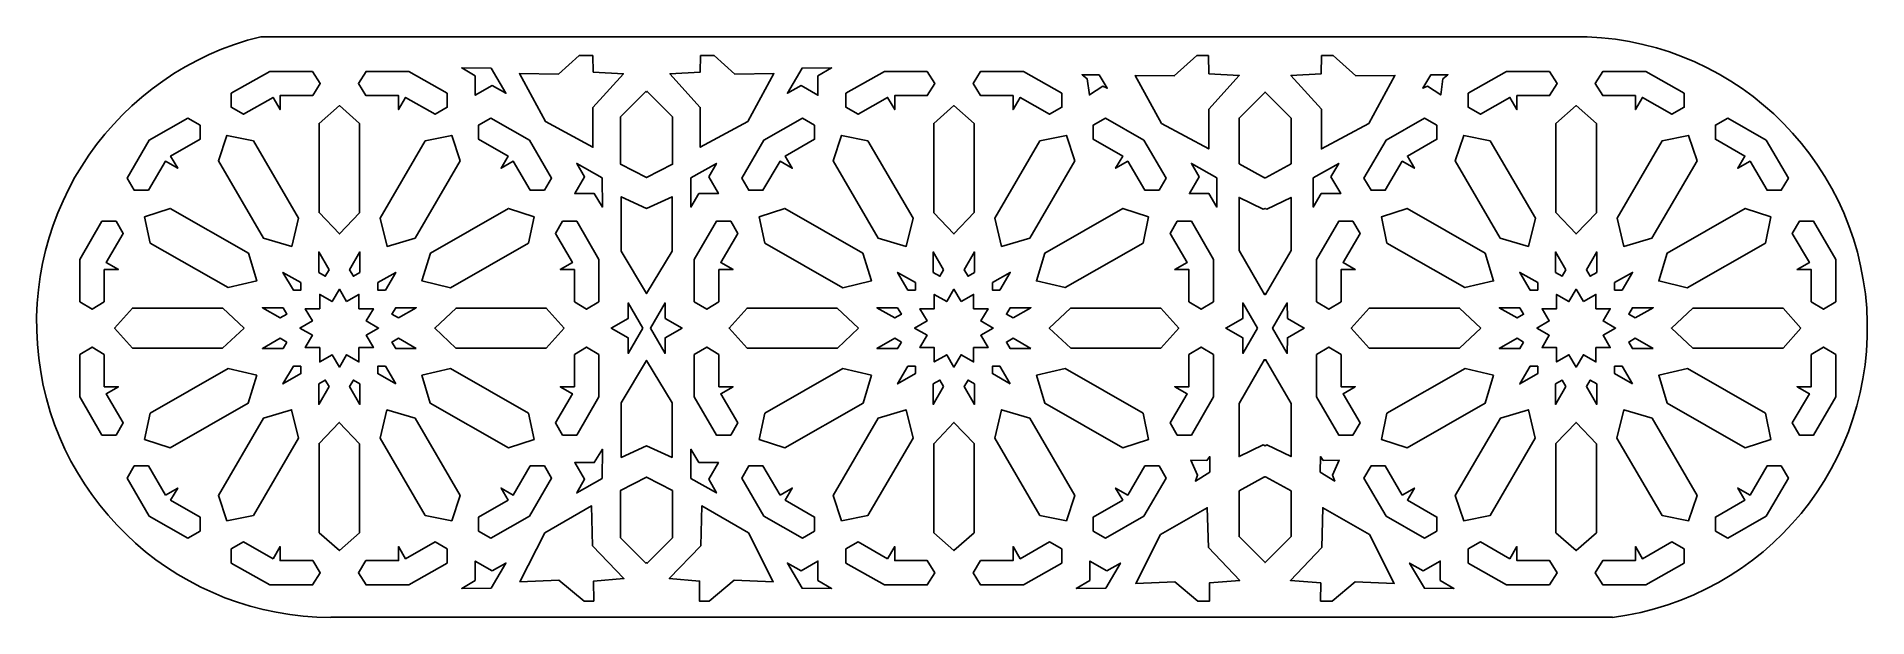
# Model space of a CAD drawing. Extents: x -314 to -12, y -368 to -272.
import ezdxf

# ---------------------------------------------------------------- set-up
doc = ezdxf.new("R2010")
doc.units = 0
doc.header["$MEASUREMENT"] = 0
doc.layers.get('0').update_dxf_attribs({"linetype": 'CONTINUOUS'})

msp = doc.modelspace()

# ---------------------------------------------------------------- linework, layer by layer
for points in [[(-59.33, -272.2), (-277.07, -272.2)], [(-265.53, -368), (-53.87, -368)]]:
    msp.add_lwpolyline(points)
for points in [[(-268.54, -277.92), (-267.29, -279.93), (-268.53, -281.92), (-273.91, -281.92), (-273.91, -284.24), (-275.08, -282.23), (-279.94, -285.01), (-281.97, -283.85), (-281.97, -281.53), (-275.62, -277.92)], [(-246.3, -281.53), (-246.3, -283.85), (-248.32, -285.01), (-253.19, -282.23), (-254.36, -284.24), (-254.36, -281.92), (-259.74, -281.92), (-260.97, -279.93), (-259.73, -277.92), (-252.65, -277.92)], [(-239.07, -277.37), (-236.63, -281.53), (-238.9, -280.27), (-241.69, -281.86), (-241.69, -278.68), (-243.93, -277.36)], [(-222.24, -278.04), (-217.22, -278.31), (-222.25, -283.88), (-222.25, -290.44), (-230.07, -286.21), (-234.4, -278.28), (-227.95, -278.38), (-224.53, -275.33), (-222.29, -275.33)], [(-198.82, -278.38), (-192.37, -278.28), (-196.7, -286.21), (-204.52, -290.44), (-204.52, -283.88), (-209.55, -278.31), (-204.53, -278.04), (-204.48, -275.33), (-202.24, -275.33)], [(-185.09, -278.68), (-185.09, -281.86), (-187.87, -280.27), (-190.14, -281.53), (-187.71, -277.37), (-182.84, -277.36)], [(-167.05, -277.92), (-165.8, -279.93), (-167.03, -281.92), (-172.41, -281.92), (-172.41, -284.24), (-173.58, -282.23), (-178.45, -285.01), (-180.47, -283.85), (-180.47, -281.53), (-174.12, -277.92)], [(-144.8, -281.53), (-144.8, -283.85), (-146.83, -285.01), (-151.69, -282.23), (-152.86, -284.24), (-152.86, -281.92), (-158.24, -281.92), (-159.48, -279.93), (-158.23, -277.92), (-151.15, -277.92)], [(-120.55, -278.33), (-115.53, -278.6), (-120.56, -284.17), (-120.56, -290.73), (-128.38, -286.51), (-132.7, -278.58), (-126.26, -278.67), (-122.51, -275.33), (-120.6, -275.33)], [(-96.26, -278.67), (-89.81, -278.58), (-94.13, -286.51), (-101.96, -290.73), (-101.96, -284.17), (-106.99, -278.6), (-101.97, -278.33), (-101.91, -275.33), (-100, -275.33)], [(-64.29, -277.92), (-63.04, -279.93), (-64.27, -281.92), (-69.65, -281.92), (-69.65, -284.24), (-70.82, -282.23), (-75.69, -285.01), (-77.71, -283.85), (-77.71, -281.53), (-71.37, -277.92)], [(-42.04, -281.53), (-42.04, -283.85), (-44.07, -285.01), (-48.93, -282.23), (-50.1, -284.24), (-50.1, -281.92), (-55.48, -281.92), (-56.72, -279.93), (-55.47, -277.92), (-48.39, -277.92)], [(-138.64, -278.5), (-137.31, -280.7), (-138.06, -280.39), (-140.26, -281.82), (-140.64, -279.14), (-141.46, -278.48)], [(-81.88, -279.14), (-82.25, -281.82), (-84.45, -280.39), (-85.2, -280.7), (-83.88, -278.5), (-81.06, -278.48)], [(-260.8, -286.51), (-260.8, -301.25), (-264.13, -304.73), (-267.47, -301.22), (-267.47, -286.51), (-264.13, -283.58)], [(-209.09, -285.43), (-209.09, -293.26), (-213.39, -295.45), (-217.68, -293.26), (-217.68, -285.43), (-213.49, -281.24), (-213.39, -281.34), (-213.28, -281.24)], [(-159.3, -286.51), (-159.3, -301.22), (-162.64, -304.73), (-165.97, -301.25), (-165.97, -286.51), (-162.64, -283.58)], [(-106.96, -285.63), (-106.96, -293.17), (-111.17, -295.5), (-111.26, -295.45), (-111.35, -295.5), (-115.55, -293.17), (-115.55, -285.63), (-111.26, -281.34)], [(-56.54, -286.51), (-56.54, -301.25), (-59.88, -304.73), (-63.21, -301.22), (-63.21, -286.51), (-59.88, -283.58)], [(-287.14, -286.8), (-287.14, -289.13), (-292, -291.9), (-290.83, -293.9), (-292.85, -292.75), (-295.66, -297.55), (-298.01, -297.55), (-299.18, -295.55), (-295.52, -289.27), (-289.17, -285.65)], [(-232.75, -289.27), (-229.09, -295.55), (-230.26, -297.55), (-232.6, -297.55), (-235.42, -292.75), (-237.43, -293.9), (-236.27, -291.9), (-241.13, -289.13), (-241.13, -286.8), (-239.1, -285.65)], [(-185.64, -286.8), (-185.64, -289.13), (-190.5, -291.9), (-189.34, -293.9), (-191.35, -292.75), (-194.17, -297.55), (-196.52, -297.55), (-197.69, -295.55), (-194.02, -289.27), (-187.67, -285.65)], [(-131.25, -289.27), (-127.59, -295.55), (-128.76, -297.55), (-131.11, -297.55), (-133.92, -292.75), (-135.94, -293.9), (-134.77, -291.9), (-139.63, -289.13), (-139.63, -286.8), (-137.6, -285.65)], [(-82.88, -286.8), (-82.88, -289.13), (-87.74, -291.9), (-86.58, -293.9), (-88.59, -292.75), (-91.41, -297.55), (-93.76, -297.55), (-94.93, -295.55), (-91.26, -289.27), (-84.91, -285.65)], [(-28.49, -289.27), (-24.83, -295.55), (-26, -297.55), (-28.35, -297.55), (-31.16, -292.75), (-33.18, -293.9), (-32.01, -291.9), (-36.87, -289.13), (-36.87, -286.8), (-34.85, -285.65)], [(-278.33, -289.39), (-270.88, -302.15), (-272, -306.81), (-276.66, -305.42), (-284.1, -292.69), (-282.7, -288.5)], [(-244.17, -292.69), (-251.62, -305.45), (-256.26, -306.81), (-257.38, -302.13), (-249.94, -289.39), (-245.57, -288.5)], [(-176.83, -289.39), (-169.39, -302.13), (-170.51, -306.81), (-175.15, -305.45), (-182.6, -292.69), (-181.2, -288.5)], [(-142.67, -292.69), (-150.11, -305.42), (-154.77, -306.81), (-155.9, -302.15), (-148.44, -289.39), (-144.07, -288.5)], [(-74.07, -289.39), (-66.62, -302.15), (-67.75, -306.81), (-72.41, -305.42), (-79.84, -292.69), (-78.44, -288.5)], [(-39.91, -292.69), (-47.36, -305.45), (-52.01, -306.81), (-53.12, -302.13), (-45.68, -289.39), (-41.31, -288.5)], [(-220.72, -295.51), (-220.7, -300.32), (-222.03, -298.1), (-225.25, -298.1), (-223.64, -295.34), (-224.92, -293.11)], [(-203.13, -295.34), (-201.52, -298.1), (-204.74, -298.1), (-206.07, -300.32), (-206.06, -295.51), (-201.85, -293.11)], [(-119.22, -295.51), (-119.21, -300.32), (-120.53, -298.1), (-123.75, -298.1), (-122.14, -295.34), (-123.42, -293.11)], [(-100.37, -295.34), (-98.76, -298.1), (-101.98, -298.1), (-103.31, -300.32), (-103.3, -295.51), (-99.09, -293.11)], [(-209.19, -307.6), (-213.39, -314.59), (-217.58, -307.6), (-217.58, -298.6), (-213.39, -300.53), (-209.19, -298.6)], [(-106.96, -307.5), (-111.16, -314.75), (-111.26, -314.59), (-111.35, -314.75), (-115.55, -307.5), (-115.55, -298.73), (-111.57, -300.68), (-111.26, -300.53), (-110.95, -300.68), (-106.96, -298.73)], [(-279.14, -307.91), (-277.77, -312.51), (-282.5, -313.61), (-295.39, -306.26), (-296.29, -301.93), (-292.05, -300.55)], [(-231.98, -301.93), (-232.88, -306.26), (-245.79, -313.62), (-250.5, -312.51), (-249.1, -307.9), (-236.22, -300.55)], [(-177.67, -307.9), (-176.27, -312.51), (-180.98, -313.62), (-193.89, -306.26), (-194.79, -301.93), (-190.55, -300.55)], [(-130.48, -301.93), (-131.39, -306.26), (-144.27, -313.61), (-149.01, -312.51), (-147.63, -307.91), (-134.72, -300.55)], [(-74.89, -307.91), (-73.51, -312.51), (-78.25, -313.61), (-91.13, -306.26), (-92.03, -301.93), (-87.79, -300.55)], [(-27.72, -301.93), (-28.63, -306.26), (-41.53, -313.62), (-46.24, -312.51), (-44.84, -307.9), (-31.96, -300.55)], [(-301, -302.66), (-299.83, -304.66), (-302.64, -309.47), (-300.61, -310.63), (-302.95, -310.63), (-302.95, -315.94), (-304.97, -317.17), (-307, -315.93), (-307.01, -308.94), (-303.34, -302.66)], [(-221.26, -308.94), (-221.26, -315.93), (-223.3, -317.17), (-225.32, -315.94), (-225.32, -310.63), (-227.66, -310.63), (-225.63, -309.47), (-228.44, -304.66), (-227.27, -302.66), (-224.92, -302.66)], [(-199.5, -302.66), (-198.33, -304.66), (-201.14, -309.47), (-199.11, -310.63), (-201.45, -310.63), (-201.45, -315.94), (-203.47, -317.17), (-205.51, -315.93), (-205.51, -308.94), (-201.85, -302.66)], [(-119.77, -308.94), (-119.77, -315.93), (-121.8, -317.17), (-123.82, -315.94), (-123.82, -310.63), (-126.16, -310.63), (-124.13, -309.47), (-126.94, -304.66), (-125.77, -302.66), (-123.43, -302.66)], [(-96.74, -302.66), (-95.57, -304.66), (-98.38, -309.47), (-96.35, -310.63), (-98.69, -310.63), (-98.69, -315.94), (-100.71, -317.17), (-102.75, -315.93), (-102.75, -308.94), (-99.09, -302.66)], [(-17.01, -308.94), (-17.01, -315.93), (-19.04, -317.17), (-21.06, -315.94), (-21.06, -310.63), (-23.4, -310.63), (-21.37, -309.47), (-24.18, -304.66), (-23.01, -302.66), (-20.67, -302.66)], [(-265.83, -310.65), (-266.46, -311.72), (-267.54, -311.1), (-267.54, -307.72)], [(-260.73, -311.1), (-261.81, -311.72), (-262.43, -310.65), (-260.73, -307.72)], [(-164.34, -310.65), (-164.96, -311.72), (-166.04, -311.1), (-166.04, -307.72)], [(-159.23, -311.1), (-160.31, -311.72), (-160.94, -310.65), (-159.23, -307.72)], [(-61.58, -310.65), (-62.2, -311.72), (-63.28, -311.1), (-63.28, -307.72)], [(-56.47, -311.1), (-57.55, -311.72), (-58.18, -310.65), (-56.47, -307.72)], [(-270.48, -312.78), (-270.48, -314.01), (-271.73, -314.01), (-273.44, -311.09)], [(-256.53, -314.01), (-257.78, -314.01), (-257.78, -312.78), (-254.83, -311.09)], [(-168.99, -312.78), (-168.99, -314.01), (-170.24, -314.01), (-171.94, -311.09)], [(-155.04, -314.01), (-156.29, -314.01), (-156.29, -312.78), (-153.33, -311.09)], [(-66.23, -312.78), (-66.23, -314.01), (-67.48, -314.01), (-69.19, -311.09)], [(-52.28, -314.01), (-53.53, -314.01), (-53.53, -312.78), (-50.57, -311.09)], [(-262.95, -315.91), (-260.89, -314.73), (-260.89, -317.08), (-258.51, -317.08), (-259.7, -319.11), (-257.64, -320.29), (-259.7, -321.46), (-258.51, -323.5), (-260.89, -323.5), (-260.89, -325.85), (-262.95, -324.67), (-264.13, -326.71), (-265.32, -324.67), (-267.38, -325.85), (-267.38, -323.5), (-269.76, -323.5), (-268.57, -321.46), (-270.63, -320.29), (-268.57, -319.11), (-269.76, -317.08), (-267.38, -317.08), (-267.38, -314.73), (-265.32, -315.91), (-264.13, -313.87)], [(-161.45, -315.91), (-159.39, -314.73), (-159.39, -317.08), (-157.01, -317.08), (-158.2, -319.11), (-156.14, -320.29), (-158.2, -321.46), (-157.01, -323.5), (-159.39, -323.5), (-159.39, -325.85), (-161.45, -324.67), (-162.64, -326.71), (-163.83, -324.67), (-165.88, -325.85), (-165.88, -323.5), (-168.26, -323.5), (-167.07, -321.46), (-169.13, -320.29), (-167.07, -319.11), (-168.26, -317.08), (-165.88, -317.08), (-165.88, -314.73), (-163.83, -315.91), (-162.64, -313.87)], [(-58.69, -315.91), (-56.63, -314.73), (-56.63, -317.08), (-54.25, -317.08), (-55.44, -319.11), (-53.38, -320.29), (-55.44, -321.46), (-54.25, -323.5), (-56.63, -323.5), (-56.63, -325.85), (-58.69, -324.67), (-59.88, -326.71), (-61.07, -324.67), (-63.12, -325.85), (-63.12, -323.5), (-65.5, -323.5), (-64.31, -321.46), (-66.37, -320.29), (-64.31, -319.11), (-65.5, -317.08), (-63.12, -317.08), (-63.12, -314.73), (-61.07, -315.91), (-59.88, -313.87)], [(-279.87, -320.29), (-283.42, -323.58), (-298.3, -323.58), (-301.26, -320.29), (-298.3, -316.99), (-283.39, -316.99)], [(-273.43, -316.92), (-272.81, -317.99), (-273.89, -318.61), (-276.85, -316.92)], [(-254.38, -318.61), (-255.46, -317.99), (-254.83, -316.92), (-251.42, -316.92)], [(-227.01, -320.29), (-229.97, -323.58), (-244.88, -323.58), (-248.39, -320.29), (-244.85, -316.99), (-229.97, -316.99)], [(-214, -320.29), (-216.42, -324.46), (-216.45, -321.88), (-219.24, -320.29), (-216.45, -318.7), (-216.43, -316.13)], [(-210.32, -318.7), (-207.53, -320.29), (-210.32, -321.88), (-210.35, -324.46), (-212.77, -320.29), (-210.35, -316.13)], [(-178.38, -320.29), (-181.89, -323.58), (-196.8, -323.58), (-199.76, -320.29), (-196.8, -316.99), (-181.92, -316.99)], [(-171.94, -316.92), (-171.31, -317.99), (-172.39, -318.61), (-175.35, -316.92)], [(-152.88, -318.61), (-153.96, -317.99), (-153.34, -316.92), (-149.92, -316.92)], [(-128.48, -316.99), (-125.51, -320.29), (-128.48, -323.58), (-143.35, -323.58), (-146.9, -320.29), (-143.38, -316.99)], [(-112.5, -320.29), (-114.92, -324.46), (-114.95, -321.88), (-117.74, -320.29), (-114.95, -318.7), (-114.93, -316.13)], [(-107.56, -318.7), (-104.77, -320.29), (-107.56, -321.88), (-107.59, -324.46), (-110.01, -320.29), (-107.59, -316.13)], [(-75.62, -320.29), (-79.16, -323.58), (-94.04, -323.58), (-97.01, -320.29), (-94.04, -316.99), (-79.13, -316.99)], [(-69.18, -316.92), (-68.55, -317.99), (-69.63, -318.61), (-72.59, -316.92)], [(-50.12, -318.61), (-51.2, -317.99), (-50.58, -316.92), (-47.16, -316.92)], [(-22.75, -320.29), (-25.72, -323.58), (-40.62, -323.58), (-44.14, -320.29), (-40.59, -316.99), (-25.72, -316.99)], [(-302.95, -324.64), (-302.95, -329.95), (-300.61, -329.95), (-302.64, -331.11), (-299.83, -335.92), (-301, -337.92), (-303.34, -337.92), (-307.01, -331.64), (-307, -324.65), (-304.97, -323.41)], [(-272.81, -322.59), (-273.43, -323.66), (-276.85, -323.66), (-273.89, -321.97)], [(-251.42, -323.66), (-254.83, -323.66), (-255.46, -322.59), (-254.38, -321.97)], [(-221.26, -324.65), (-221.26, -331.64), (-224.92, -337.92), (-227.27, -337.92), (-228.44, -335.92), (-225.63, -331.11), (-227.66, -329.95), (-225.32, -329.95), (-225.32, -324.64), (-223.3, -323.41)], [(-201.45, -324.64), (-201.45, -329.95), (-199.11, -329.95), (-201.14, -331.11), (-198.33, -335.92), (-199.5, -337.92), (-201.85, -337.92), (-205.51, -331.64), (-205.51, -324.65), (-203.47, -323.41)], [(-171.31, -322.59), (-171.94, -323.66), (-175.35, -323.66), (-172.39, -321.97)], [(-149.92, -323.66), (-153.34, -323.66), (-153.96, -322.59), (-152.88, -321.97)], [(-119.77, -324.65), (-119.77, -331.64), (-123.43, -337.92), (-125.77, -337.92), (-126.94, -335.92), (-124.13, -331.11), (-126.16, -329.95), (-123.82, -329.95), (-123.82, -324.64), (-121.8, -323.41)], [(-98.69, -324.64), (-98.69, -329.95), (-96.35, -329.95), (-98.38, -331.11), (-95.57, -335.92), (-96.74, -337.92), (-99.09, -337.92), (-102.75, -331.64), (-102.75, -324.65), (-100.71, -323.41)], [(-68.55, -322.59), (-69.18, -323.66), (-72.59, -323.66), (-69.63, -321.97)], [(-47.16, -323.66), (-50.58, -323.66), (-51.2, -322.59), (-50.12, -321.97)], [(-17.01, -324.65), (-17.01, -331.64), (-20.67, -337.92), (-23.01, -337.92), (-24.18, -335.92), (-21.37, -331.11), (-23.4, -329.95), (-21.06, -329.95), (-21.06, -324.64), (-19.04, -323.41)], [(-209.19, -332.61), (-209.19, -341.61), (-213.39, -339.68), (-217.58, -341.61), (-217.58, -332.61), (-213.39, -325.62)], [(-106.96, -332.71), (-106.96, -341.48), (-110.95, -339.54), (-111.26, -339.68), (-111.57, -339.54), (-115.55, -341.48), (-115.55, -332.71), (-111.35, -325.47), (-111.26, -325.62), (-111.16, -325.47)], [(-277.77, -328.07), (-279.17, -332.68), (-292.05, -340.03), (-296.29, -338.64), (-295.39, -334.32), (-282.48, -326.95)], [(-270.48, -326.57), (-270.48, -327.8), (-273.44, -329.49), (-271.73, -326.57)], [(-265.83, -329.93), (-267.54, -332.86), (-267.54, -329.48), (-266.46, -328.86)], [(-260.73, -329.48), (-260.73, -332.86), (-262.43, -329.93), (-261.81, -328.86)], [(-254.83, -329.49), (-257.78, -327.8), (-257.78, -326.57), (-256.53, -326.57)], [(-232.88, -334.32), (-231.98, -338.64), (-236.22, -340.03), (-249.12, -332.66), (-250.5, -328.07), (-245.76, -326.97)], [(-176.27, -328.07), (-177.65, -332.66), (-190.55, -340.03), (-194.79, -338.64), (-193.89, -334.32), (-181.01, -326.97)], [(-168.99, -326.57), (-168.99, -327.8), (-171.94, -329.49), (-170.24, -326.57)], [(-164.34, -329.93), (-166.04, -332.86), (-166.04, -329.48), (-164.96, -328.86)], [(-159.23, -329.48), (-159.23, -332.86), (-160.94, -329.93), (-160.31, -328.86)], [(-153.33, -329.49), (-156.29, -327.8), (-156.29, -326.57), (-155.04, -326.57)], [(-131.39, -334.32), (-130.48, -338.64), (-134.72, -340.03), (-147.6, -332.68), (-149, -328.07), (-144.29, -326.95)], [(-73.51, -328.07), (-74.91, -332.68), (-87.79, -340.03), (-92.03, -338.64), (-91.13, -334.32), (-78.22, -326.95)], [(-66.23, -326.57), (-66.23, -327.8), (-69.19, -329.49), (-67.48, -326.57)], [(-61.58, -329.93), (-63.28, -332.86), (-63.28, -329.48), (-62.2, -328.86)], [(-56.47, -329.48), (-56.47, -332.86), (-58.18, -329.93), (-57.55, -328.86)], [(-50.57, -329.49), (-53.53, -327.8), (-53.53, -326.57), (-52.28, -326.57)], [(-28.63, -334.32), (-27.72, -338.64), (-31.96, -340.03), (-44.87, -332.66), (-46.25, -328.07), (-41.51, -326.97)], [(-270.89, -338.45), (-278.33, -351.18), (-282.7, -352.08), (-284.1, -347.89), (-276.65, -335.13), (-272.01, -333.76)], [(-251.6, -335.15), (-244.17, -347.89), (-245.57, -352.08), (-249.94, -351.18), (-257.39, -338.42), (-256.27, -333.77)], [(-169.38, -338.42), (-176.83, -351.18), (-181.2, -352.08), (-182.6, -347.89), (-175.17, -335.15), (-170.51, -333.77)], [(-150.12, -335.13), (-142.67, -347.89), (-144.07, -352.08), (-148.44, -351.18), (-155.88, -338.45), (-154.76, -333.76)], [(-66.63, -338.45), (-74.07, -351.18), (-78.44, -352.08), (-79.84, -347.89), (-72.39, -335.13), (-67.75, -333.76)], [(-47.35, -335.15), (-39.91, -347.89), (-41.31, -352.08), (-45.68, -351.18), (-53.14, -338.42), (-52.01, -333.77)], [(-260.8, -339.36), (-260.8, -354.06), (-264.13, -356.99), (-267.47, -354.06), (-267.47, -339.32), (-264.14, -335.85)], [(-159.3, -339.32), (-159.3, -354.06), (-162.64, -356.99), (-165.97, -354.06), (-165.97, -339.36), (-162.63, -335.85)], [(-56.54, -339.36), (-56.54, -354.06), (-59.88, -356.99), (-63.21, -354.06), (-63.21, -339.32), (-59.88, -335.85)], [(-220.72, -345.07), (-224.92, -347.47), (-223.64, -345.23), (-225.25, -342.48), (-222.03, -342.48), (-220.7, -340.26)], [(-204.74, -342.48), (-201.52, -342.48), (-203.13, -345.23), (-201.85, -347.47), (-206.06, -345.07), (-206.07, -340.26)], [(-120.37, -344.04), (-122.75, -345.52), (-122.4, -344.55), (-123.49, -342.06), (-120.86, -342.12), (-120.39, -341.48)], [(-101.66, -342.12), (-99.02, -342.06), (-100.11, -344.55), (-99.76, -345.52), (-102.14, -344.04), (-102.12, -341.48)], [(-292.85, -347.83), (-290.83, -346.68), (-292, -348.67), (-287.14, -351.45), (-287.14, -353.77), (-289.17, -354.93), (-295.52, -351.31), (-299.18, -345.03), (-298.01, -343.03), (-295.66, -343.03)], [(-230.26, -343.03), (-229.09, -345.03), (-232.75, -351.31), (-239.1, -354.93), (-241.13, -353.77), (-241.13, -351.45), (-236.27, -348.67), (-237.43, -346.68), (-235.42, -347.83), (-232.6, -343.03)], [(-191.35, -347.83), (-189.34, -346.68), (-190.5, -348.67), (-185.64, -351.45), (-185.64, -353.77), (-187.67, -354.93), (-194.02, -351.31), (-197.69, -345.03), (-196.52, -343.03), (-194.17, -343.03)], [(-128.76, -343.03), (-127.59, -345.03), (-131.25, -351.31), (-137.6, -354.93), (-139.63, -353.77), (-139.63, -351.45), (-134.77, -348.67), (-135.94, -346.68), (-133.92, -347.83), (-131.11, -343.03)], [(-88.59, -347.83), (-86.58, -346.68), (-87.74, -348.67), (-82.88, -351.45), (-82.88, -353.77), (-84.91, -354.93), (-91.26, -351.31), (-94.93, -345.03), (-93.76, -343.03), (-91.41, -343.03)], [(-26, -343.03), (-24.83, -345.03), (-28.49, -351.31), (-34.85, -354.93), (-36.87, -353.77), (-36.87, -351.45), (-32.01, -348.67), (-33.18, -346.68), (-31.16, -347.83), (-28.35, -343.03)], [(-209.09, -347.05), (-209.09, -354.88), (-213.28, -359.08), (-213.39, -358.98), (-213.49, -359.08), (-217.68, -354.88), (-217.68, -347.05), (-213.39, -344.86)], [(-106.96, -347.14), (-106.96, -354.68), (-111.26, -358.98), (-115.55, -354.68), (-115.55, -347.14), (-111.35, -344.82), (-111.26, -344.86), (-111.17, -344.82)], [(-222.31, -356.19), (-217.13, -361.62), (-222.14, -362.02), (-222.11, -365.33), (-223.71, -365.33), (-227.86, -361.85), (-234.3, -362.12), (-230.19, -354.07), (-222.49, -349.63)], [(-196.58, -354.07), (-192.47, -362.12), (-198.91, -361.85), (-203.06, -365.33), (-204.66, -365.33), (-204.63, -362.02), (-209.64, -361.62), (-204.46, -356.19), (-204.28, -349.63)], [(-120.62, -356.48), (-115.43, -361.91), (-120.45, -362.32), (-120.42, -365.33), (-122.37, -365.33), (-126.16, -362.14), (-132.6, -362.41), (-128.5, -354.36), (-120.8, -349.92)], [(-94.01, -354.36), (-89.91, -362.41), (-96.35, -362.14), (-100.15, -365.33), (-102.09, -365.33), (-102.07, -362.32), (-107.08, -361.91), (-101.9, -356.48), (-101.72, -349.92)], [(-275.08, -358.35), (-273.91, -356.34), (-273.91, -358.65), (-268.53, -358.65), (-267.29, -360.65), (-268.54, -362.66), (-275.62, -362.66), (-281.97, -359.04), (-281.97, -356.72), (-279.94, -355.57)], [(-246.3, -356.72), (-246.3, -359.04), (-252.65, -362.66), (-259.73, -362.66), (-260.97, -360.65), (-259.74, -358.65), (-254.36, -358.65), (-254.36, -356.34), (-253.19, -358.35), (-248.32, -355.57)], [(-173.58, -358.35), (-172.41, -356.34), (-172.41, -358.65), (-167.03, -358.65), (-165.8, -360.65), (-167.05, -362.66), (-174.12, -362.66), (-180.47, -359.04), (-180.47, -356.72), (-178.45, -355.57)], [(-144.8, -356.72), (-144.8, -359.04), (-151.15, -362.66), (-158.23, -362.66), (-159.48, -360.65), (-158.24, -358.65), (-152.86, -358.65), (-152.86, -356.34), (-151.69, -358.35), (-146.83, -355.57)], [(-70.82, -358.35), (-69.65, -356.34), (-69.65, -358.65), (-64.27, -358.65), (-63.04, -360.65), (-64.29, -362.66), (-71.37, -362.66), (-77.71, -359.04), (-77.71, -356.72), (-75.69, -355.57)], [(-42.04, -356.72), (-42.04, -359.04), (-48.39, -362.66), (-55.47, -362.66), (-56.72, -360.65), (-55.48, -358.65), (-50.1, -358.65), (-50.1, -356.34), (-48.93, -358.35), (-44.07, -355.57)], [(-238.9, -360.31), (-236.63, -359.05), (-239.07, -363.2), (-243.93, -363.22), (-241.69, -361.9), (-241.69, -358.72)], [(-185.09, -361.9), (-182.84, -363.22), (-187.71, -363.2), (-190.14, -359.05), (-187.87, -360.31), (-185.09, -358.72)], [(-137.4, -360.31), (-135.14, -359.05), (-137.57, -363.2), (-142.43, -363.22), (-140.19, -361.9), (-140.19, -358.72)], [(-82.33, -361.9), (-80.08, -363.22), (-84.95, -363.2), (-87.38, -359.05), (-85.12, -360.31), (-82.33, -358.72)]]:
    msp.add_lwpolyline(points, close=True)
for centre, radius, start, end in [((-265.53, -319.41), 48.6, 103.741, 270), ((-59.88, -320.29), 48.09, 277.1808, 90.6527)]:
    msp.add_arc(centre, radius, start, end)

doc.saveas('drawing.dxf')
